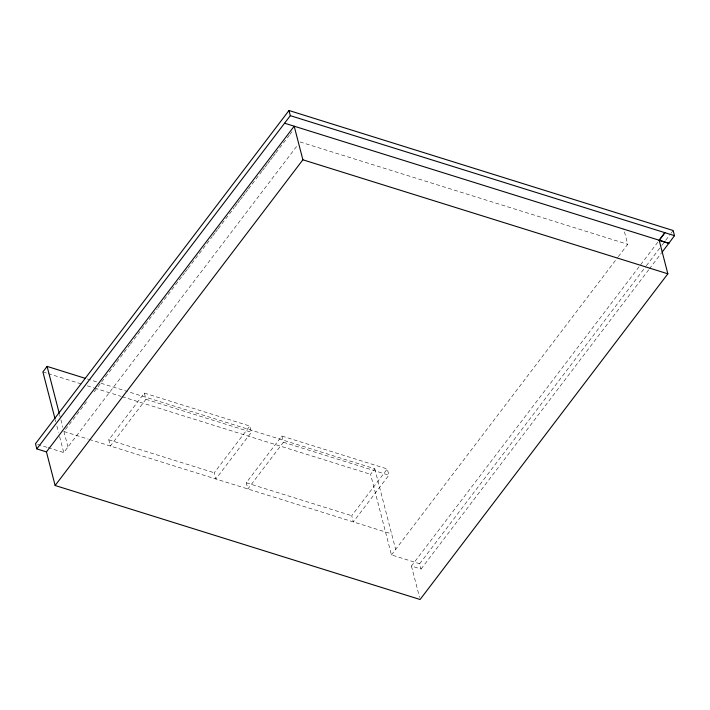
<?xml version="1.0" encoding="UTF-8"?>
<svg xmlns="http://www.w3.org/2000/svg" width="710" height="710" viewBox="0 0 710 710"><rect width="100%" height="100%" fill="white"/><g stroke="black" fill="none" stroke-linecap="round" stroke-linejoin="round"><path stroke-width="0.53" stroke-dasharray="3.55 2.66" d="M67.956 447.025L63.944 431.52L86.753 401.54M94.128 391.84L129.681 345.113M130.347 344.226L157.176 308.957M157.851 308.078L159.865 305.433M160.531 304.555L182 276.332M182.665 275.453L184.68 272.809M185.345 271.93L187.36 269.285M188.035 268.398L212.175 236.661M212.849 235.773L214.864 233.129M215.529 232.25L217.544 229.605M218.218 228.718L234.309 207.56M234.983 206.681L236.998 204.036M237.664 203.149L239.678 200.504M240.353 199.625L242.358 196.981M243.033 196.102L245.048 193.448M245.713 192.57L247.728 189.925M248.393 189.046L259.132 174.935M259.798 174.056L261.812 171.412M262.478 170.524L264.493 167.879M265.167 167.001L267.182 164.356M267.848 163.477L269.862 160.833M270.528 159.945L272.542 157.3M273.217 156.422L275.223 153.777M275.897 152.89L286.627 138.787M287.302 137.9L289.307 135.255M289.982 134.376L291.996 131.732M48.058 447.655L63.749 452.554L297.348 145.47M144.343 393.083L145.94 399.286L110.387 446.022L108.781 439.827L144.343 393.083L249.805 426.027L251.402 432.23L215.849 478.975L214.243 472.771L249.805 426.027M281.817 436.029L283.423 442.232L247.861 488.968L246.263 482.773L281.817 436.029L387.278 468.973L388.885 475.176L353.323 521.921L351.725 515.717L387.278 468.973M657.851 242.11L411.445 566.03L421.048 569.038L419.681 563.74L391.432 554.918L370.584 474.307L374.791 468.769L128.501 391.831M391.432 554.918L617.647 257.535M618.321 256.656L627.711 244.311L623.699 228.806M419.681 563.74L645.674 266.658M646.34 265.78L661.09 246.379M661.764 245.5L665.119 241.089M665.785 240.211L670.48 234.043M671.154 233.164L673.169 230.519M421.048 569.038L648.656 269.827M649.33 268.939L661.409 253.053M300.028 141.947L627.711 244.311M87.277 378.954L99.959 382.921M101.015 383.249L127.445 391.503M145.94 399.286L251.402 432.23M283.423 442.232L388.885 475.176M42.902 371.942L47.126 373.265M48.182 373.593L83.07 384.492M87.294 385.805L93.64 387.793M94.696 388.121L121.126 396.375M122.182 396.704L370.584 474.307M108.781 439.827L214.243 472.771M246.263 482.773L351.725 515.717M63.944 431.52L88.262 439.117M89.318 439.446L391.627 533.884M37.594 444.38L47.011 447.327M411.445 566.03L419.557 597.403M374.791 468.769L395.639 549.389M59.533 414.445L60.634 418.714M60.909 419.779L62.844 427.251M55.247 419.672L55.797 421.793M56.889 426.036L58.539 432.399M59.631 436.641L63.749 452.554"/><path stroke-width="1.06" d="M85.164 378.297L47.108 366.404L42.902 371.942L54.972 418.607M668.802 243.344L674.5 235.676L673.169 230.519L288.988 110.503L35.5 443.732L36.831 448.897L46.443 451.897L55.131 485.489L420.098 599.497L667.844 273.811L659.164 240.22L664.897 232.676L659.191 240.344L668.802 243.344L662.084 252.174M36.831 448.897L290.319 115.668L288.988 110.503M46.443 451.897L294.188 126.202L302.877 159.794L55.131 485.489M290.319 115.668L674.5 235.676M284.586 123.203L668.767 243.219M302.877 159.794L667.844 273.811M47.108 366.404L59.258 413.371"/></g></svg>
